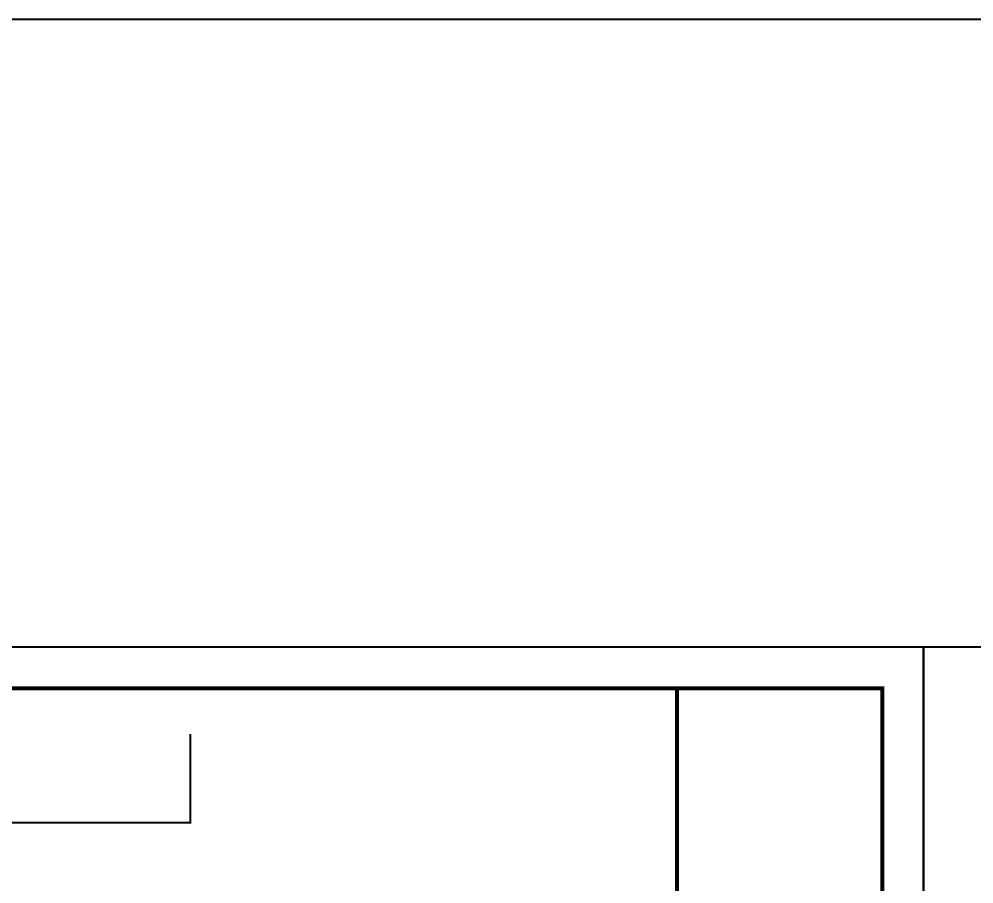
# Model space of a CAD drawing. Extents: x -137808 to 103746506, y -332957 to -111547.
# Drawn here: x 148933 to 172146, y -154502 to -133477 of the extents above; entities that cross this region are included whole.
import ezdxf

# ---------------------------------------------------------------- set-up
doc = ezdxf.new("R2010")
doc.units = 0
doc.header["$LTSCALE"] = 25
doc.header["$MEASUREMENT"] = 0
doc.layers.get('0').update_dxf_attribs({"linetype": 'CONTINUOUS'})
doc.layers.add('PUB_TITLE', color=4, linetype='CONTINUOUS')

# ---------------------------------------------------------------- blocks, each defined once
blk = doc.blocks.new('tjnhty')
at = {"const_width": 100}
blk.add_lwpolyline([(1267557, -1732653), (1267557, -1772653)], dxfattribs=at)
blk.add_lwpolyline([(1267557, -1732653), (1272551, -1732653), (1272551, -1772653), (1267557, -1772653)], close=True, dxfattribs=at)

msp = doc.modelspace()

# ---------------------------------------------------------------- linework, layer by layer
at = {"color": 1}
msp.add_lwpolyline([(-137808, -133477), (264280, -133477), (264280, -332957), (-137808, -332957)], close=True, dxfattribs=at)
at = {"color": 251, "const_width": 50}
msp.add_lwpolyline([(153099, -150860), (153099, -153011), (108729, -153011), (108729, -150860)], dxfattribs=at)
at = {"layer": 'PUB_TITLE'}
for points in [[(96621, -190747), (170921, -190747), (170921, -148747), (96621, -148747)], [(170921, -190747), (245221, -190747), (245221, -148747), (170921, -148747)]]:
    msp.add_lwpolyline(points, close=True, dxfattribs=at)
at = {"layer": 'PUB_TITLE', "const_width": 100}
msp.add_lwpolyline([(99121, -189747), (169921, -189747), (169921, -149747), (99121, -149747)], close=True, dxfattribs=at)

# ---------------------------------------------------------------- block references
msp.add_blockref('tjnhty', (-1102630, 1582906))
msp.add_blockref('tjnhty', (-1102630, 1582906))

doc.saveas('drawing.dxf')
